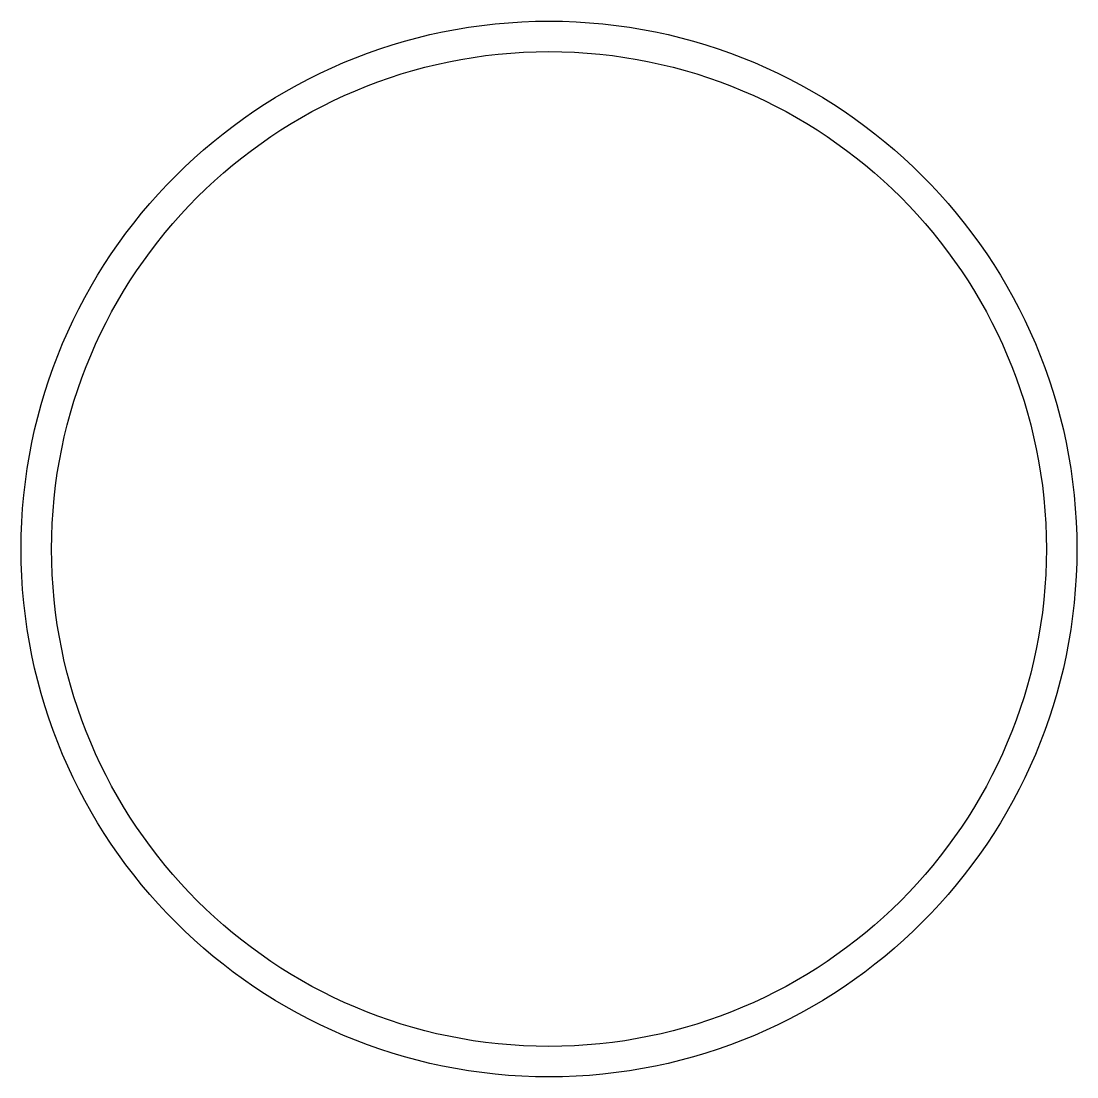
# Model space of a CAD drawing. Extents: x 839.4 to 882.7, y -43.9 to -0.6.
import ezdxf

# ---------------------------------------------------------------- set-up
doc = ezdxf.new("R2010")
doc.units = 0
doc.header["$LTSCALE"] = 15
doc.layers.get('0').update_dxf_attribs({"linetype": 'CONTINUOUS'})

msp = doc.modelspace()

# ---------------------------------------------------------------- linework, layer by layer
at = {"color": 0, "ltscale": 0.05}
for radius in [21.649, 20.399]:
    msp.add_circle((861.083, -22.266), radius, dxfattribs=at)

doc.saveas('drawing.dxf')
